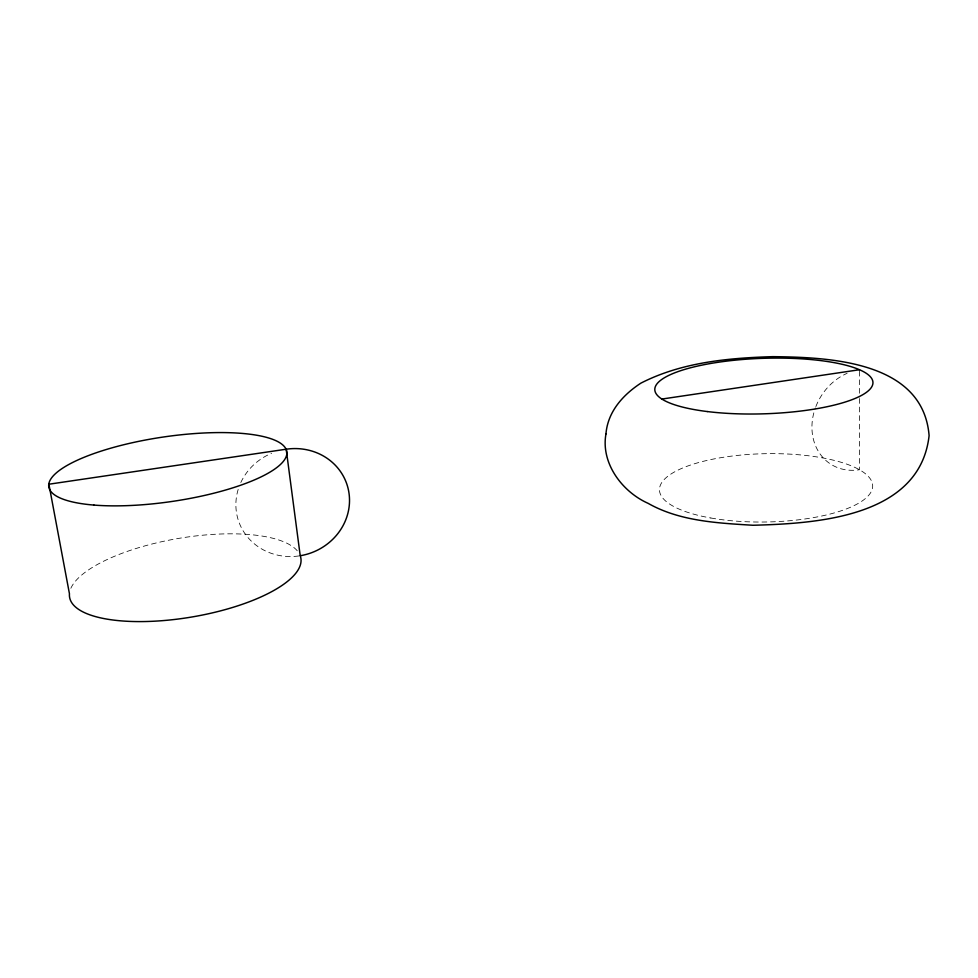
<?xml version="1.0" encoding="UTF-8"?>
<svg xmlns="http://www.w3.org/2000/svg" width="978" height="978" viewBox="0 0 978 978"><rect width="100%" height="100%" fill="white"/><g stroke="black" fill="none" stroke-linecap="round" stroke-linejoin="round"><path stroke-width="0.73" stroke-dasharray="4.89 3.67" d="M859.503 371.249L859.515 396.995M859.515 398.511L859.552 469.709A52.69 44.792 -57.5 0 1 815.383 407.875M70.868 588.279A117.274 39.841 -9.6 0 1 181.847 537.876A117.274 39.841 -9.6 0 1 298.351 552.215M298.779 555.956A57.189 53.582 -19 0 1 238.656 487.949M240.808 482.545A57.189 53.582 -19 0 1 271.615 453.279M815.872 406.567A52.69 44.792 -57.5 0 1 847.119 373.315M710.823 517.998A106.614 34.144 -1.1 0 0 872.657 486.628A106.614 34.144 -1.1 0 0 714.784 458.78A106.614 34.144 -1.1 0 0 710.823 517.998"/><path stroke-width="1.47" d="M286.187 449.22L48.9 484.22L69.45 593.805A117.274 39.841 -9.6 0 0 190.759 617.179A117.274 39.841 -9.6 0 0 300.222 555.736A57.189 53.582 -19 0 0 349.085 493.756A57.189 53.582 -19 0 0 286.187 449.22L300.222 555.736M661.861 399.061L859.503 369.733M605.957 433.951C600.651 463.242 622.216 491.812 648.072 503.315C679.588 521.225 717.436 523.059 752.889 525.259C816.593 523.597 919.907 517.301 929.1 435.638C923.098 361.016 829.271 357.276 772.84 356.652C727.925 357.997 681.421 362.349 640.822 383.18C622.949 394.904 607.729 411.714 605.957 433.951M93.949 505.076A120.282 32.506 -8.4 0 0 285.674 457.765A120.282 32.506 -8.4 0 0 123.998 444.672A120.282 32.506 -8.4 0 0 93.949 505.076M707.338 411.555A109.133 27.751 -1.9 0 0 872.926 383.254A109.133 27.751 -1.9 0 0 711.361 363.351A109.133 27.751 -1.9 0 0 707.338 411.555"/></g></svg>
